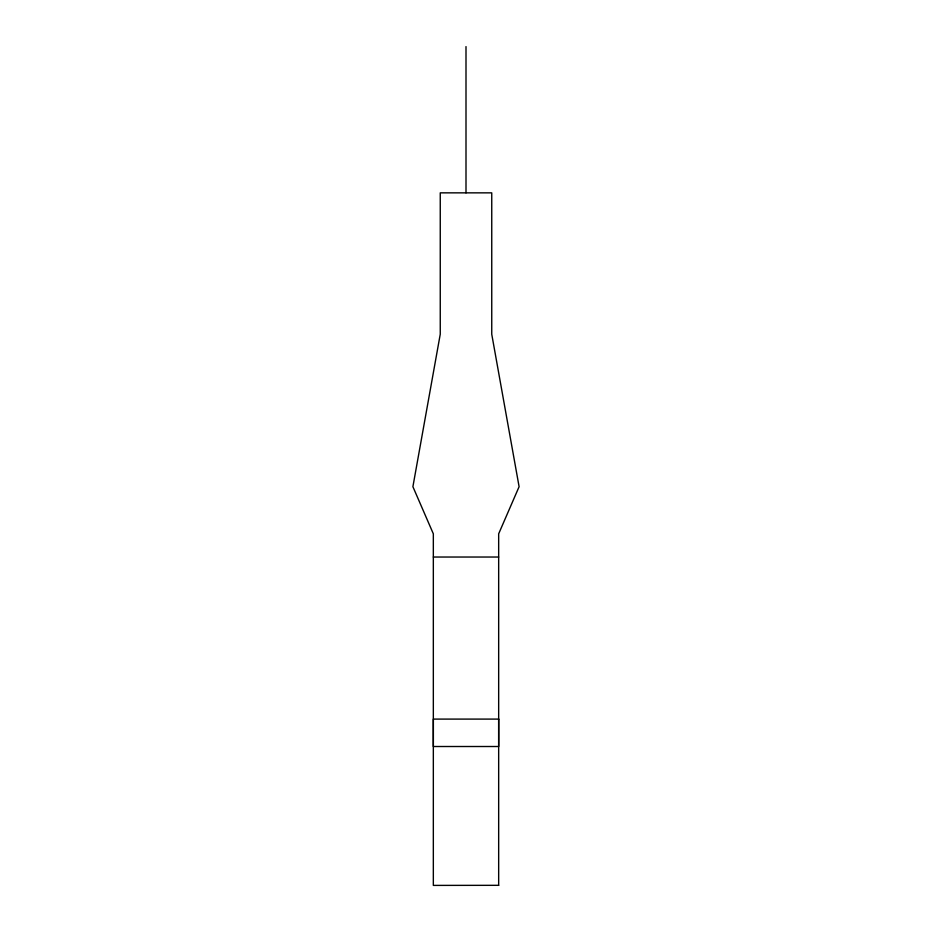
<?xml version="1.0" encoding="UTF-8"?>
<svg xmlns="http://www.w3.org/2000/svg" width="932" height="932" viewBox="0 0 932 932"><rect width="100%" height="100%" fill="white"/><g stroke="black" fill="none" stroke-linecap="round" stroke-linejoin="round"><path stroke-width="1.4" d="M498.667 885.4L498.667 533.826L519.101 486.702L491.747 334.227L491.747 192.854L440.253 192.854L440.253 334.227L412.899 486.702L433.333 533.826L433.333 885.4L498.667 885.318M433.333 557.033L498.667 557.033M466 46.6L466 192.854M498.667 719.096L433.333 719.096L433.333 746.509L498.667 746.509L498.667 719.096"/></g></svg>
